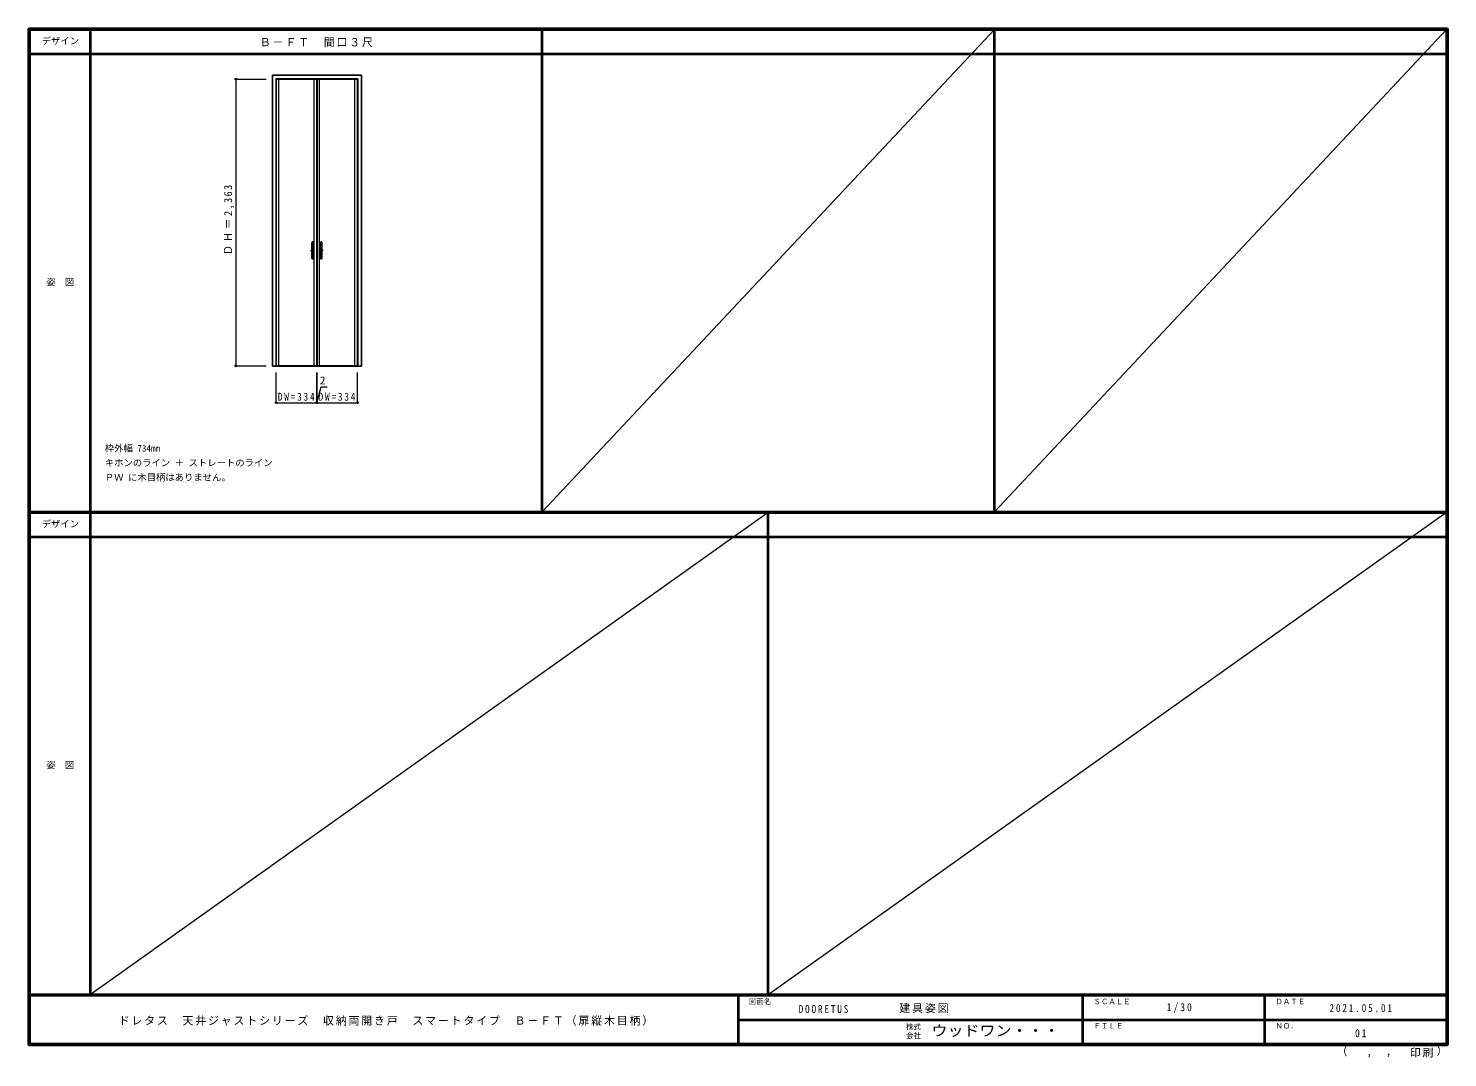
# Model space of a CAD drawing. Units: millimetres, scale not verified. Extents: x -6000 to 5700, y -4307 to 4175.
import ezdxf
from ezdxf.enums import TextEntityAlignment as Align

# ---------------------------------------------------------------- set-up
doc = ezdxf.new("R2010")
doc.units = ezdxf.units.MM
doc.header["$LTSCALE"] = 30
doc.header["$PDMODE"] = 32
doc.header["$PDSIZE"] = 15
doc.linetypes.add('CHAIN1', pattern=[8, 5, -1, 1, -1])
for name, color, linetype, lineweight in [('0-1_通り芯', 4, 'CHAIN1', 9), ('0-2_扉', 3, 'Continuous', 25), ('0-3_仕上げ', 7, 'Continuous', 18), ('0-4_枠', 3, 'Continuous', 25), ('0-7', 7, 'Continuous', 18), ('0-8', 7, 'Continuous', 18), ('0-B_寸法', 4, 'Continuous', 9), ('0-F', 7, 'Continuous', 18), ('F-1_枠', 6, 'Continuous', 40)]:
    doc.layers.add(name, color=color, linetype=linetype, lineweight=lineweight)
doc.layers.add('0-A_文字', color=7, linetype='Continuous')
doc.layers.add('F-A_文字', color=7, linetype='Continuous')
doc.styles.add('ＭＳ ゴシック', font='')
doc.styles.get('ＭＳ ゴシック').set_extended_font_data('MS Gothic')

msp = doc.modelspace()

# ---------------------------------------------------------------- linework, layer by layer
at = {"layer": '0-1_通り芯'}
for p, q in [((-3673.17, 2344.5), (-3643.17, 2344.5)), ((-3658.17, 2421.5), (-3658.17, 2267.5)), ((-3570.17, 2344.5), (-3600.17, 2344.5)), ((-3585.17, 2421.5), (-3585.17, 2267.5))]:
    msp.add_line(p, q, dxfattribs=at)
at = {"layer": '0-2_扉'}
for p, q in [((-3956.67, 1394.5), (-3956.67, 3757.5)), ((-3620.67, 3757.5), (-3286.67, 3757.5)), ((-3620.67, 1394.5), (-3620.67, 3757.5)), ((-3286.67, 1394.5), (-3286.67, 3757.5)), ((-3620.67, 1394.5), (-3286.67, 1394.5))]:
    msp.add_line(p, q, dxfattribs=at)
msp.add_lwpolyline([(-3956.67, 1394.5), (-3622.67, 1394.5), (-3622.67, 3757.5), (-3956.67, 3757.5)], dxfattribs=at)
at = {"layer": '0-3_仕上げ'}
for p, q in [((-3935.67, 1394.5), (-3935.67, 3757.5)), ((-3643.67, 1394.5), (-3643.67, 3757.5)), ((-3599.67, 1394.5), (-3599.67, 3757.5)), ((-3307.67, 1394.5), (-3307.67, 3757.5))]:
    msp.add_line(p, q, dxfattribs=at)
at = {"layer": '0-4_枠'}
for p, q in [((-3988.67, 1390.5), (-3988.67, 3790.5)), ((-3988.67, 3790.5), (-3254.67, 3790.5)), ((-3284.67, 1390.5), (-3284.67, 3760.5)), ((-3254.67, 1390.5), (-3254.67, 3790.5)), ((-3988.67, 1390.5), (-3254.67, 1390.5))]:
    msp.add_line(p, q, dxfattribs=at)
msp.add_lwpolyline([(-3958.67, 1390.5), (-3958.67, 3760.5), (-3284.67, 3760.5)], dxfattribs=at)
at = {"layer": '0-7'}
for p, q in [((-3664.17, 2390.5), (-3664.17, 2408.5)), ((-3652.17, 2390.5), (-3652.17, 2408.5)), ((-3591.17, 2390.5), (-3591.17, 2408.5)), ((-3579.17, 2390.5), (-3579.17, 2408.5)), ((-3664.17, 2280.5), (-3664.17, 2298.5)), ((-3652.17, 2280.5), (-3652.17, 2298.5)), ((-3591.17, 2280.5), (-3591.17, 2298.5)), ((-3579.17, 2280.5), (-3579.17, 2298.5))]:
    msp.add_line(p, q, dxfattribs=at)
at = {"layer": '0-7', "color": 3, "lineweight": 25}
for p, q in [((-3663.17, 2278.5), (-3663.17, 2410.5)), ((-3662.17, 2411.5), (-3654.17, 2411.5)), ((-3653.17, 2278.5), (-3653.17, 2410.5)), ((-3590.17, 2278.5), (-3590.17, 2410.5)), ((-3581.17, 2411.5), (-3589.17, 2411.5)), ((-3580.17, 2278.5), (-3580.17, 2410.5)), ((-3654.17, 2277.5), (-3662.17, 2277.5)), ((-3589.17, 2277.5), (-3581.17, 2277.5))]:
    msp.add_line(p, q, dxfattribs=at)
at = {"layer": '0-7'}
for centre, start, end in [((-3663.17, 2408.5), 90, 180), ((-3663.17, 2390.5), 180, 270), ((-3653.17, 2408.5), 0, 90), ((-3653.17, 2390.5), 270, 0), ((-3590.17, 2408.5), 90, 180), ((-3590.17, 2390.5), 180, 270), ((-3580.17, 2408.5), 0, 90), ((-3580.17, 2390.5), 270, 0), ((-3663.17, 2298.5), 90, 180), ((-3663.17, 2280.5), 180, 270), ((-3653.17, 2298.5), 0, 90), ((-3653.17, 2280.5), 270, 0), ((-3590.17, 2298.5), 90, 180), ((-3590.17, 2280.5), 180, 270), ((-3580.17, 2298.5), 0, 90), ((-3580.17, 2280.5), 270, 0)]:
    msp.add_arc(centre, 1, start, end, dxfattribs=at)
at = {"layer": '0-7', "color": 3, "lineweight": 25}
for centre, start, end in [((-3662.17, 2410.5), 90, 180), ((-3654.17, 2410.5), 0, 90), ((-3589.17, 2410.5), 90, 180), ((-3581.17, 2410.5), 0, 90), ((-3662.17, 2278.5), 180, 270), ((-3654.17, 2278.5), 270, 0), ((-3589.17, 2278.5), 180, 270), ((-3581.17, 2278.5), 270, 0)]:
    msp.add_arc(centre, 1, start, end, dxfattribs=at)
at = {"layer": '0-8'}
for p, q in [((-3664.17, 2395), (-3664.17, 2410.5)), ((-3652.17, 2395), (-3652.17, 2410.5)), ((-3591.17, 2395), (-3591.17, 2410.5)), ((-3579.17, 2395), (-3579.17, 2410.5)), ((-3664.17, 2278.5), (-3664.17, 2294)), ((-3652.17, 2278.5), (-3652.17, 2294)), ((-3591.17, 2278.5), (-3591.17, 2294)), ((-3579.17, 2278.5), (-3579.17, 2294))]:
    msp.add_line(p, q, dxfattribs=at)
at = {"layer": '0-8', "color": 3, "lineweight": 25}
for p, q in [((-3663.17, 2411.5), (-3653.17, 2411.5)), ((-3663.17, 2411.5), (-3663.17, 2277.5)), ((-3653.17, 2411.5), (-3653.17, 2277.5)), ((-3580.17, 2411.5), (-3590.17, 2411.5)), ((-3590.17, 2411.5), (-3590.17, 2277.5)), ((-3580.17, 2411.5), (-3580.17, 2277.5)), ((-3653.17, 2277.5), (-3663.17, 2277.5)), ((-3590.17, 2277.5), (-3580.17, 2277.5))]:
    msp.add_line(p, q, dxfattribs=at)
at = {"layer": '0-8'}
for centre, start, end in [((-3663.17, 2410.5), 90, 180), ((-3663.17, 2395), 180, 270), ((-3653.17, 2410.5), 0, 90), ((-3653.17, 2395), 270, 0), ((-3590.17, 2410.5), 90, 180), ((-3590.17, 2395), 180, 270), ((-3580.17, 2410.5), 0, 90), ((-3580.17, 2395), 270, 0), ((-3663.17, 2294), 90, 180), ((-3663.17, 2278.5), 180, 270), ((-3653.17, 2294), 0, 90), ((-3653.17, 2278.5), 270, 0), ((-3590.17, 2294), 90, 180), ((-3590.17, 2278.5), 180, 270), ((-3580.17, 2294), 0, 90), ((-3580.17, 2278.5), 270, 0)]:
    msp.add_arc(centre, 1, start, end, dxfattribs=at)
for centre, major_axis, start_param, end_param in [((-3658.17, 2411.5), (0, 17.5), 1.57079633, 3.14159265), ((-3658.17, 2411.5), (0, 17.5), 3.14159265, 4.71238898), ((-3585.17, 2411.5), (0, 17.5), 1.57079633, 3.14159265), ((-3585.17, 2411.5), (0, 17.5), 3.14159265, 4.71238898), ((-3658.17, 2277.5), (0, -17.5), 3.14159265, 4.71238898), ((-3658.17, 2277.5), (0, 17.5), 4.71238898, 6.28318531), ((-3585.17, 2277.5), (0, 17.5), 0, 1.57079633), ((-3585.17, 2277.5), (0, -17.5), 1.57079633, 3.14159265)]:
    msp.add_ellipse(centre, major_axis=major_axis, ratio=0.285714, start_param=start_param, end_param=end_param, dxfattribs=at)
at = {"layer": '0-B_寸法'}
for p, q in [((-4288.67, 3757.5), (-4038.67, 3757.5)), ((-4288.67, 3757.5), (-4288.67, 1394.5)), ((-4288.67, 1394.5), (-4038.67, 1394.5)), ((-3956.67, 1090.5), (-3956.67, 1340.5)), ((-3622.67, 1090.5), (-3622.67, 1340.5)), ((-3286.67, 1090.5), (-3286.67, 1340.5)), ((-3956.67, 1090.5), (-3622.67, 1090.5)), ((-3620.67, 1090.5), (-3286.67, 1090.5))]:
    msp.add_line(p, q, dxfattribs=at)
for points in [[(-3622.67, 1090.5), (-3620.67, 1090.5), (-3620.67, 1340.5)], [(-3621.67, 1090.5), (-3586.72, 1220.93), (-3535.93, 1220.93)]]:
    msp.add_lwpolyline(points, dxfattribs=at)
at = {"layer": '0-B_寸法', "color": 7}
for p in [(-4288.67, 3757.5), (-4288.67, 1394.5), (-3956.67, 1090.5), (-3622.67, 1090.5), (-3620.67, 1090.5), (-3286.67, 1090.5)]:
    msp.add_point(p, dxfattribs=at)
at = {"layer": '0-F'}
for p, q in [((1963.33, 4165), (-1763.33, 190.5)), ((5690, 4165), (1963.33, 190.5)), ((100, 184.5), (-5490, -3790)), ((5690, 184.5), (100, -3790))]:
    msp.add_line(p, q, dxfattribs=at)
at = {"layer": 'F-1_枠'}
for p, q in [((-6000, 4175), (5700, 4175)), ((-6000, 4175), (-6000, -4205)), ((-6000, 4170), (5700, 4170)), ((-6000, 4165), (5700, 4165)), ((-5995, 4175), (-5995, -4205)), ((-5990, 4175), (-5990, -4205)), ((-5490, 4175), (-5490, -3790)), ((-1763.33, 190.5), (-1763.33, 4175)), ((1963.33, 190.5), (1963.33, 4175)), ((5690, 4175), (5690, -4205)), ((5695, 4175), (5695, -4205)), ((5700, 4175), (5700, -4205)), ((-6000, 3965), (5700, 3965)), ((-6000, 190.5), (5700, 190.5)), ((-6000, 187.5), (5700, 187.5)), ((-6000, 184.5), (5700, 184.5)), ((100, -3790), (100, 184.5)), ((-6000, -15.5), (5700, -15.5)), ((5700, -3790), (-6000, -3790)), ((5700, -3795), (-6000, -3795)), ((-150, -3795), (-150, -4195)), ((2690, -3795), (2690, -4195)), ((4190, -3795), (4190, -4195)), ((-150, -3995), (5690, -3995.01)), ((5700, -4195), (-6000, -4195)), ((5700, -4200), (-6000, -4200)), ((5700, -4205), (-6000, -4205))]:
    msp.add_line(p, q, dxfattribs=at)

# ---------------------------------------------------------------- texts
at = {"layer": '0-A_文字', "style": 'ＭＳ ゴシック'}
for s, p in [('枠外幅 734mm', (-5370, 670.5)), ('キホンのライン ＋ ストレートのライン', (-5370, 550.5)), ('ＰＷ に木目柄はありません。', (-5370, 430.5))]:
    msp.add_text(s, height=54.99, dxfattribs=at).set_placement(p, align=Align.BOTTOM_LEFT)
at = {"layer": '0-A_文字', "insert": (-4091.67, 4020), "char_height": 65.98, "attachment_point": 7, "style": 'ＭＳ ゴシック'}
msp.add_mtext('\\T1.17;Ｂ－ＦＴ\u3000間口３尺', dxfattribs=at)
at = {"layer": '0-B_寸法', "color": 7, "style": 'ＭＳ ゴシック'}
msp.add_text('2', height=65.98, dxfattribs=at).set_placement((-3596.47, 1220.93), align=Align.BOTTOM_LEFT)
at = {"layer": '0-B_寸法', "color": 7, "insert": (-4303.67, 2305.5), "char_height": 65.98, "attachment_point": 7, "rotation": 90, "style": 'ＭＳ ゴシック'}
msp.add_mtext('\\T1.26;\\W0.95;ＤＨ＝2,363', dxfattribs=at)
at = {"layer": '0-B_寸法', "color": 7, "char_height": 65.98, "attachment_point": 7, "style": 'ＭＳ ゴシック'}
for insert in [(-3943.42, 1105.5), (-3607.42, 1105.5)]:
    msp.add_mtext('\\T1.39;\\W0.85;DW=334', dxfattribs=dict(at, insert=insert))
at = {"layer": 'F-A_文字', "style": 'ＭＳ ゴシック'}
for s, height, p in [('デザイン', 54.99, (-5890, 4027.5)), ('姿\u3000図', 54.99, (-5852.5, 2040.25)), ('デザイン', 54.99, (-5890, 47)), ('姿\u3000図', 54.99, (-5852.5, -1940.25)), ('図面名', 43.99, (-60, -3880)), ('ＳＣＡＬＥ', 43.99, (2780, -3880)), ('ＤＡＴＥ', 43.99, (4280, -3880)), ('株式', 43.99, (1235, -4089)), ('ＦＩＬＥ', 43.99, (2780, -4080)), ('ＮＯ．', 43.99, (4280, -4080)), ('会社', 43.99, (1235, -4161)), ('（', 65.98, (4784.03, -4308.31)), ('）', 65.98, (5608.4, -4304.13)), (',', 65.98, (5031.28, -4308.31)), (',', 65.98, (5190.2, -4305.53))]:
    msp.add_text(s, height=height, dxfattribs=at).set_placement(p, align=Align.BOTTOM_LEFT)
at = {"layer": 'F-A_文字', "style": 'ＭＳ ゴシック', "width": 1.1}
msp.add_text('ウッドワン・・・', height=87.98, dxfattribs=at).set_placement((1445, -4155), align=Align.BOTTOM_LEFT)
at = {"layer": 'F-A_文字', "char_height": 65.98, "attachment_point": 7, "style": 'ＭＳ ゴシック'}
for s, insert in [('\\T1.17;建具姿図', (1180.42, -3940)), ('\\T1.38;\\W0.9;1/30', (3383.75, -3940)), ('\\T1.17;ドレタス\u3000天井ジャストシリーズ\u3000収納両開き戸\u3000スマートタイプ\u3000Ｂ－ＦＴ（扉縦木目柄）', (-5256.07, -4044.29)), ('\\T1.39;\\W0.85;DOORETUS', (350, -3940.79)), ('\\T1.39;\\W0.85;2021.05.01', (4726.25, -3932.5)), ('\\T1.36;\\W0.9;01', (4936.25, -4140)), ('\\T1.17;印刷', (5388.15, -4306.92))]:
    msp.add_mtext(s, dxfattribs=dict(at, insert=insert))

doc.saveas('drawing.dxf')
